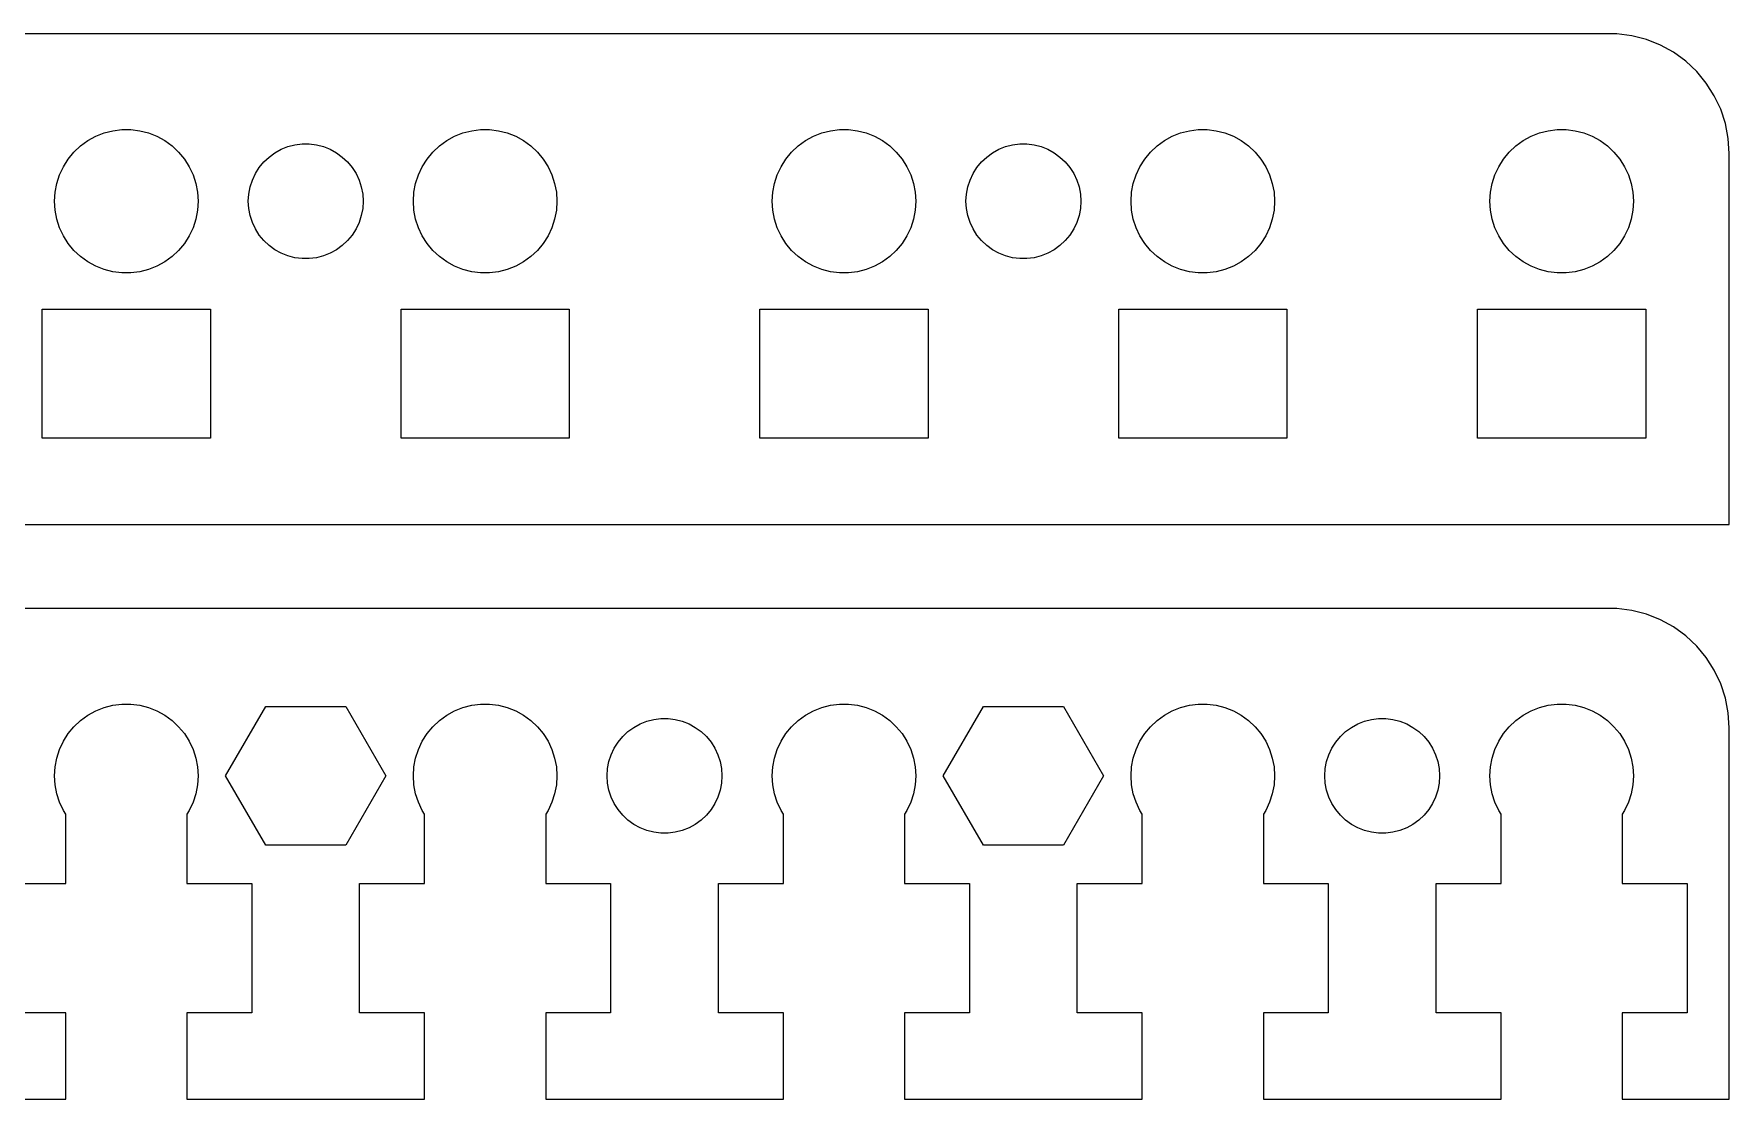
# Model space of a CAD drawing. Header units: metres. Extents: x -67 to 67, y 0 to 92.
# Drawn here: x -3.9 to 67, y 48 to 92.5 of the extents above; entities that cross this region are included whole.
import ezdxf

# ---------------------------------------------------------------- set-up
doc = ezdxf.new("R2010")
doc.units = ezdxf.units.M

msp = doc.modelspace()

# ---------------------------------------------------------------- linework, layer by layer
for p, q in [((62.3139, 92.4901), (-62.3139, 92.4901)), ((62.9369, 92.4114), (62.3139, 92.4901)), ((63.5451, 92.2553), (62.9369, 92.4114)), ((64.1289, 92.0241), (63.5451, 92.2553)), ((64.6791, 91.7216), (64.1289, 92.0241)), ((65.1871, 91.3526), (64.6791, 91.7216)), ((65.6448, 90.9227), (65.1871, 91.3526)), ((66.0451, 90.4389), (65.6448, 90.9227)), ((66.3815, 89.9088), (66.0451, 90.4389)), ((66.6489, 89.3406), (66.3815, 89.9088)), ((66.8429, 88.7434), (66.6489, 89.3406)), ((66.9606, 88.1267), (66.8429, 88.7434)), ((-1.91226, 87.8115), (-1.60747, 88.033)), ((-1.60747, 88.033), (-1.27733, 88.2145)), ((-1.27733, 88.2145), (-0.92705, 88.3532)), ((-0.92705, 88.3532), (-0.56213, 88.4469)), ((-0.56213, 88.4469), (-0.18837, 88.4941)), ((-0.18837, 88.4941), (0.18837, 88.4941)), ((0.18837, 88.4941), (0.56213, 88.4469)), ((0.56213, 88.4469), (0.92705, 88.3532)), ((0.92705, 88.3532), (1.27733, 88.2145)), ((1.27733, 88.2145), (1.60747, 88.033)), ((1.60747, 88.033), (1.91226, 87.8115)), ((7.05028, 87.8575), (7.34929, 87.8953)), ((7.34929, 87.8953), (7.6507, 87.8953)), ((7.6507, 87.8953), (7.94971, 87.8575)), ((13.0877, 87.8115), (13.3925, 88.033)), ((13.3925, 88.033), (13.7227, 88.2145)), ((13.7227, 88.2145), (14.0729, 88.3532)), ((14.0729, 88.3532), (14.4379, 88.4469)), ((14.4379, 88.4469), (14.8116, 88.4941)), ((14.8116, 88.4941), (15.1884, 88.4941)), ((15.1884, 88.4941), (15.5621, 88.4469)), ((15.5621, 88.4469), (15.927, 88.3532)), ((15.927, 88.3532), (16.2773, 88.2145)), ((16.2773, 88.2145), (16.6075, 88.033)), ((16.6075, 88.033), (16.9123, 87.8115)), ((28.0877, 87.8115), (28.3925, 88.033)), ((28.3925, 88.033), (28.7227, 88.2145)), ((28.7227, 88.2145), (29.0729, 88.3532)), ((29.0729, 88.3532), (29.4379, 88.4469)), ((29.4379, 88.4469), (29.8116, 88.4941)), ((29.8116, 88.4941), (30.1884, 88.4941)), ((30.1884, 88.4941), (30.5621, 88.4469)), ((30.5621, 88.4469), (30.927, 88.3532)), ((30.927, 88.3532), (31.2773, 88.2145)), ((31.2773, 88.2145), (31.6075, 88.033)), ((31.6075, 88.033), (31.9123, 87.8115)), ((37.0503, 87.8575), (37.3493, 87.8953)), ((37.3493, 87.8953), (37.6507, 87.8953)), ((37.6507, 87.8953), (37.9497, 87.8575)), ((43.0877, 87.8115), (43.3925, 88.033)), ((43.3925, 88.033), (43.7227, 88.2145)), ((43.7227, 88.2145), (44.0729, 88.3532)), ((44.0729, 88.3532), (44.4379, 88.4469)), ((44.4379, 88.4469), (44.8116, 88.4941)), ((44.8116, 88.4941), (45.1884, 88.4941)), ((45.1884, 88.4941), (45.5621, 88.4469)), ((45.5621, 88.4469), (45.927, 88.3532)), ((45.927, 88.3532), (46.2773, 88.2145)), ((46.2773, 88.2145), (46.6075, 88.033)), ((46.6075, 88.033), (46.9123, 87.8115)), ((58.0877, 87.8115), (58.3925, 88.033)), ((58.3925, 88.033), (58.7227, 88.2145)), ((58.7227, 88.2145), (59.0729, 88.3532)), ((59.0729, 88.3532), (59.4379, 88.4469)), ((59.4379, 88.4469), (59.8116, 88.4941)), ((59.8116, 88.4941), (60.1884, 88.4941)), ((60.1884, 88.4941), (60.5621, 88.4469)), ((60.5621, 88.4469), (60.927, 88.3532)), ((60.927, 88.3532), (61.2773, 88.2145)), ((61.2773, 88.2145), (61.6075, 88.033)), ((61.6075, 88.033), (61.9123, 87.8115)), ((67, 87.5), (66.9606, 88.1267)), ((-2.62891, 86.9453), (-2.42705, 87.2634)), ((-2.42705, 87.2634), (-2.1869, 87.5536)), ((-2.1869, 87.5536), (-1.91226, 87.8115)), ((1.91226, 87.8115), (2.1869, 87.5536)), ((2.1869, 87.5536), (2.42705, 87.2634)), ((2.42705, 87.2634), (2.62891, 86.9453)), ((5.75047, 87.1429), (5.97017, 87.3492)), ((5.97017, 87.3492), (6.214, 87.5264)), ((6.214, 87.5264), (6.47812, 87.6716)), ((6.47812, 87.6716), (6.75835, 87.7825)), ((6.75835, 87.7825), (7.05028, 87.8575)), ((7.94971, 87.8575), (8.24164, 87.7825)), ((8.24164, 87.7825), (8.52187, 87.6716)), ((8.52187, 87.6716), (8.78598, 87.5264)), ((8.78598, 87.5264), (9.02982, 87.3492)), ((9.02982, 87.3492), (9.24951, 87.1429)), ((12.3711, 86.9453), (12.5729, 87.2634)), ((12.5729, 87.2634), (12.8131, 87.5536)), ((12.8131, 87.5536), (13.0877, 87.8115)), ((16.9123, 87.8115), (17.1869, 87.5536)), ((17.1869, 87.5536), (17.427, 87.2634)), ((17.427, 87.2634), (17.6289, 86.9453)), ((27.3711, 86.9453), (27.5729, 87.2634)), ((27.5729, 87.2634), (27.8131, 87.5536)), ((27.8131, 87.5536), (28.0877, 87.8115)), ((31.9123, 87.8115), (32.1869, 87.5536)), ((32.1869, 87.5536), (32.427, 87.2634)), ((32.427, 87.2634), (32.6289, 86.9453)), ((35.7505, 87.1429), (35.9702, 87.3492)), ((35.9702, 87.3492), (36.214, 87.5264)), ((36.214, 87.5264), (36.4781, 87.6716)), ((36.4781, 87.6716), (36.7583, 87.7825)), ((36.7583, 87.7825), (37.0503, 87.8575)), ((37.9497, 87.8575), (38.2416, 87.7825)), ((38.2416, 87.7825), (38.5219, 87.6716)), ((38.5219, 87.6716), (38.786, 87.5264)), ((38.786, 87.5264), (39.0298, 87.3492)), ((39.0298, 87.3492), (39.2495, 87.1429)), ((42.3711, 86.9453), (42.5729, 87.2634)), ((42.5729, 87.2634), (42.8131, 87.5536)), ((42.8131, 87.5536), (43.0877, 87.8115)), ((46.9123, 87.8115), (47.1869, 87.5536)), ((47.1869, 87.5536), (47.427, 87.2634)), ((47.427, 87.2634), (47.6289, 86.9453)), ((57.3711, 86.9453), (57.5729, 87.2634)), ((57.5729, 87.2634), (57.8131, 87.5536)), ((57.8131, 87.5536), (58.0877, 87.8115)), ((61.9123, 87.8115), (62.1869, 87.5536)), ((62.1869, 87.5536), (62.427, 87.2634)), ((62.427, 87.2634), (62.6289, 86.9453)), ((67, 72), (67, 87.5)), ((-2.90575, 86.2461), (-2.78932, 86.6044)), ((-2.78932, 86.6044), (-2.62891, 86.9453)), ((2.62891, 86.9453), (2.78932, 86.6044)), ((2.78932, 86.6044), (2.90575, 86.2461)), ((5.26852, 86.3835), (5.39685, 86.6562)), ((5.39685, 86.6562), (5.55835, 86.9107)), ((5.55835, 86.9107), (5.75047, 87.1429)), ((9.24951, 87.1429), (9.44164, 86.9107)), ((9.44164, 86.9107), (9.60313, 86.6562)), ((9.60313, 86.6562), (9.73146, 86.3835)), ((12.0942, 86.2461), (12.2107, 86.6044)), ((12.2107, 86.6044), (12.3711, 86.9453)), ((17.6289, 86.9453), (17.7893, 86.6044)), ((17.7893, 86.6044), (17.9057, 86.2461)), ((27.0942, 86.2461), (27.2107, 86.6044)), ((27.2107, 86.6044), (27.3711, 86.9453)), ((32.6289, 86.9453), (32.7893, 86.6044)), ((32.7893, 86.6044), (32.9057, 86.2461)), ((35.2685, 86.3835), (35.3969, 86.6562)), ((35.3969, 86.6562), (35.5583, 86.9107)), ((35.5583, 86.9107), (35.7505, 87.1429)), ((39.2495, 87.1429), (39.4416, 86.9107)), ((39.4416, 86.9107), (39.6031, 86.6562)), ((39.6031, 86.6562), (39.7315, 86.3835)), ((42.0942, 86.2461), (42.2107, 86.6044)), ((42.2107, 86.6044), (42.3711, 86.9453)), ((47.6289, 86.9453), (47.7893, 86.6044)), ((47.7893, 86.6044), (47.9057, 86.2461)), ((57.0942, 86.2461), (57.2107, 86.6044)), ((57.2107, 86.6044), (57.3711, 86.9453)), ((62.6289, 86.9453), (62.7893, 86.6044)), ((62.7893, 86.6044), (62.9057, 86.2461)), ((-3, 85.5), (-2.97633, 85.876)), ((-2.97633, 85.876), (-2.90575, 86.2461)), ((2.90575, 86.2461), (2.97633, 85.876)), ((2.97633, 85.876), (3, 85.5)), ((5.09999, 85.5), (5.11891, 85.8008)), ((5.11891, 85.8008), (5.1754, 86.0968)), ((5.1754, 86.0968), (5.26852, 86.3835)), ((9.73146, 86.3835), (9.82458, 86.0968)), ((9.82458, 86.0968), (9.88107, 85.8008)), ((9.88107, 85.8008), (9.89999, 85.5)), ((12, 85.5), (12.0237, 85.876)), ((12.0237, 85.876), (12.0942, 86.2461)), ((17.9057, 86.2461), (17.9763, 85.876)), ((17.9763, 85.876), (18, 85.5)), ((27, 85.5), (27.0237, 85.876)), ((27.0237, 85.876), (27.0942, 86.2461)), ((32.9057, 86.2461), (32.9763, 85.876)), ((32.9763, 85.876), (33, 85.5)), ((35.1, 85.5), (35.1189, 85.8008)), ((35.1189, 85.8008), (35.1754, 86.0968)), ((35.1754, 86.0968), (35.2685, 86.3835)), ((39.7315, 86.3835), (39.8246, 86.0968)), ((39.8246, 86.0968), (39.8811, 85.8008)), ((39.8811, 85.8008), (39.9, 85.5)), ((42, 85.5), (42.0237, 85.876)), ((42.0237, 85.876), (42.0942, 86.2461)), ((47.9057, 86.2461), (47.9763, 85.876)), ((47.9763, 85.876), (48, 85.5)), ((57, 85.5), (57.0237, 85.876)), ((57.0237, 85.876), (57.0942, 86.2461)), ((62.9057, 86.2461), (62.9763, 85.876)), ((62.9763, 85.876), (63, 85.5)), ((-2.97633, 85.124), (-3, 85.5)), ((-2.90575, 84.7539), (-2.97633, 85.124)), ((2.97633, 85.124), (2.90575, 84.7539)), ((3, 85.5), (2.97633, 85.124)), ((5.11891, 85.1992), (5.09999, 85.5)), ((5.1754, 84.9031), (5.11891, 85.1992)), ((9.88107, 85.1992), (9.82458, 84.9031)), ((9.89999, 85.5), (9.88107, 85.1992)), ((12.0237, 85.124), (12, 85.5)), ((12.0942, 84.7539), (12.0237, 85.124)), ((17.9763, 85.124), (17.9057, 84.7539)), ((18, 85.5), (17.9763, 85.124)), ((27.0237, 85.124), (27, 85.5)), ((27.0942, 84.7539), (27.0237, 85.124)), ((32.9763, 85.124), (32.9057, 84.7539)), ((33, 85.5), (32.9763, 85.124)), ((35.1189, 85.1992), (35.1, 85.5)), ((35.1754, 84.9031), (35.1189, 85.1992)), ((39.8811, 85.1992), (39.8246, 84.9031)), ((39.9, 85.5), (39.8811, 85.1992)), ((42.0237, 85.124), (42, 85.5)), ((42.0942, 84.7539), (42.0237, 85.124)), ((47.9763, 85.124), (47.9057, 84.7539)), ((48, 85.5), (47.9763, 85.124)), ((57.0237, 85.124), (57, 85.5)), ((57.0942, 84.7539), (57.0237, 85.124)), ((62.9763, 85.124), (62.9057, 84.7539)), ((63, 85.5), (62.9763, 85.124)), ((-2.78932, 84.3956), (-2.90575, 84.7539)), ((-2.62891, 84.0547), (-2.78932, 84.3956)), ((2.78932, 84.3956), (2.62891, 84.0547)), ((2.90575, 84.7539), (2.78932, 84.3956)), ((5.26852, 84.6165), (5.1754, 84.9031)), ((5.39685, 84.3438), (5.26852, 84.6165)), ((5.55835, 84.0893), (5.39685, 84.3438)), ((9.60313, 84.3438), (9.44164, 84.0893)), ((9.73146, 84.6165), (9.60313, 84.3438)), ((9.82458, 84.9031), (9.73146, 84.6165)), ((12.2107, 84.3956), (12.0942, 84.7539)), ((12.3711, 84.0547), (12.2107, 84.3956)), ((17.7893, 84.3956), (17.6289, 84.0547)), ((17.9057, 84.7539), (17.7893, 84.3956)), ((27.2107, 84.3956), (27.0942, 84.7539)), ((27.3711, 84.0547), (27.2107, 84.3956)), ((32.7893, 84.3956), (32.6289, 84.0547)), ((32.9057, 84.7539), (32.7893, 84.3956)), ((35.2685, 84.6165), (35.1754, 84.9031)), ((35.3969, 84.3438), (35.2685, 84.6165)), ((35.5583, 84.0893), (35.3969, 84.3438)), ((39.6031, 84.3438), (39.4416, 84.0893)), ((39.7315, 84.6165), (39.6031, 84.3438)), ((39.8246, 84.9031), (39.7315, 84.6165)), ((42.2107, 84.3956), (42.0942, 84.7539)), ((42.3711, 84.0547), (42.2107, 84.3956)), ((47.7893, 84.3956), (47.6289, 84.0547)), ((47.9057, 84.7539), (47.7893, 84.3956)), ((57.2107, 84.3956), (57.0942, 84.7539)), ((57.3711, 84.0547), (57.2107, 84.3956)), ((62.7893, 84.3956), (62.6289, 84.0547)), ((62.9057, 84.7539), (62.7893, 84.3956)), ((-2.42705, 83.7366), (-2.62891, 84.0547)), ((-2.1869, 83.4464), (-2.42705, 83.7366)), ((2.42705, 83.7366), (2.1869, 83.4464)), ((2.62891, 84.0547), (2.42705, 83.7366)), ((5.75047, 83.8571), (5.55835, 84.0893)), ((5.97017, 83.6508), (5.75047, 83.8571)), ((6.214, 83.4736), (5.97017, 83.6508)), ((9.02982, 83.6508), (8.78598, 83.4736)), ((9.24951, 83.8571), (9.02982, 83.6508)), ((9.44164, 84.0893), (9.24951, 83.8571)), ((12.5729, 83.7366), (12.3711, 84.0547)), ((12.8131, 83.4464), (12.5729, 83.7366)), ((17.427, 83.7366), (17.1869, 83.4464)), ((17.6289, 84.0547), (17.427, 83.7366)), ((27.5729, 83.7366), (27.3711, 84.0547)), ((27.8131, 83.4464), (27.5729, 83.7366)), ((32.427, 83.7366), (32.1869, 83.4464)), ((32.6289, 84.0547), (32.427, 83.7366)), ((35.7505, 83.8571), (35.5583, 84.0893)), ((35.9702, 83.6508), (35.7505, 83.8571)), ((36.214, 83.4736), (35.9702, 83.6508)), ((39.0298, 83.6508), (38.786, 83.4736)), ((39.2495, 83.8571), (39.0298, 83.6508)), ((39.4416, 84.0893), (39.2495, 83.8571)), ((42.5729, 83.7366), (42.3711, 84.0547)), ((42.8131, 83.4464), (42.5729, 83.7366)), ((47.427, 83.7366), (47.1869, 83.4464)), ((47.6289, 84.0547), (47.427, 83.7366)), ((57.5729, 83.7366), (57.3711, 84.0547)), ((57.8131, 83.4464), (57.5729, 83.7366)), ((62.427, 83.7366), (62.1869, 83.4464)), ((62.6289, 84.0547), (62.427, 83.7366)), ((-1.91226, 83.1884), (-2.1869, 83.4464)), ((-1.60747, 82.967), (-1.91226, 83.1884)), ((-1.27733, 82.7855), (-1.60747, 82.967)), ((1.60747, 82.967), (1.27733, 82.7855)), ((1.91226, 83.1884), (1.60747, 82.967)), ((2.1869, 83.4464), (1.91226, 83.1884)), ((6.47812, 83.3284), (6.214, 83.4736)), ((6.75835, 83.2175), (6.47812, 83.3284)), ((7.05028, 83.1425), (6.75835, 83.2175)), ((7.34929, 83.1047), (7.05028, 83.1425)), ((7.6507, 83.1047), (7.34929, 83.1047)), ((7.94971, 83.1425), (7.6507, 83.1047)), ((8.24164, 83.2175), (7.94971, 83.1425)), ((8.52187, 83.3284), (8.24164, 83.2175)), ((8.78598, 83.4736), (8.52187, 83.3284)), ((13.0877, 83.1884), (12.8131, 83.4464)), ((13.3925, 82.967), (13.0877, 83.1884)), ((13.7227, 82.7855), (13.3925, 82.967)), ((16.6075, 82.967), (16.2773, 82.7855)), ((16.9123, 83.1884), (16.6075, 82.967)), ((17.1869, 83.4464), (16.9123, 83.1884)), ((28.0877, 83.1884), (27.8131, 83.4464)), ((28.3925, 82.967), (28.0877, 83.1884)), ((28.7227, 82.7855), (28.3925, 82.967)), ((31.6075, 82.967), (31.2773, 82.7855)), ((31.9123, 83.1884), (31.6075, 82.967)), ((32.1869, 83.4464), (31.9123, 83.1884)), ((36.4781, 83.3284), (36.214, 83.4736)), ((36.7583, 83.2175), (36.4781, 83.3284)), ((37.0503, 83.1425), (36.7583, 83.2175)), ((37.3493, 83.1047), (37.0503, 83.1425)), ((37.6507, 83.1047), (37.3493, 83.1047)), ((37.9497, 83.1425), (37.6507, 83.1047)), ((38.2416, 83.2175), (37.9497, 83.1425)), ((38.5219, 83.3284), (38.2416, 83.2175)), ((38.786, 83.4736), (38.5219, 83.3284)), ((43.0877, 83.1884), (42.8131, 83.4464)), ((43.3925, 82.967), (43.0877, 83.1884)), ((43.7227, 82.7855), (43.3925, 82.967)), ((46.6075, 82.967), (46.2773, 82.7855)), ((46.9123, 83.1884), (46.6075, 82.967)), ((47.1869, 83.4464), (46.9123, 83.1884)), ((58.0877, 83.1884), (57.8131, 83.4464)), ((58.3925, 82.967), (58.0877, 83.1884)), ((58.7227, 82.7855), (58.3925, 82.967)), ((61.6075, 82.967), (61.2773, 82.7855)), ((61.9123, 83.1884), (61.6075, 82.967)), ((62.1869, 83.4464), (61.9123, 83.1884)), ((-0.92705, 82.6468), (-1.27733, 82.7855)), ((-0.56213, 82.5531), (-0.92705, 82.6468)), ((-0.18837, 82.5059), (-0.56213, 82.5531)), ((0.18837, 82.5059), (-0.18837, 82.5059)), ((0.56213, 82.5531), (0.18837, 82.5059)), ((0.92705, 82.6468), (0.56213, 82.5531)), ((1.27733, 82.7855), (0.92705, 82.6468)), ((14.0729, 82.6468), (13.7227, 82.7855)), ((14.4379, 82.5531), (14.0729, 82.6468)), ((14.8116, 82.5059), (14.4379, 82.5531)), ((15.1884, 82.5059), (14.8116, 82.5059)), ((15.5621, 82.5531), (15.1884, 82.5059)), ((15.927, 82.6468), (15.5621, 82.5531)), ((16.2773, 82.7855), (15.927, 82.6468)), ((29.0729, 82.6468), (28.7227, 82.7855)), ((29.4379, 82.5531), (29.0729, 82.6468)), ((29.8116, 82.5059), (29.4379, 82.5531)), ((30.1884, 82.5059), (29.8116, 82.5059)), ((30.5621, 82.5531), (30.1884, 82.5059)), ((30.927, 82.6468), (30.5621, 82.5531)), ((31.2773, 82.7855), (30.927, 82.6468)), ((44.0729, 82.6468), (43.7227, 82.7855)), ((44.4379, 82.5531), (44.0729, 82.6468)), ((44.8116, 82.5059), (44.4379, 82.5531)), ((45.1884, 82.5059), (44.8116, 82.5059)), ((45.5621, 82.5531), (45.1884, 82.5059)), ((45.927, 82.6468), (45.5621, 82.5531)), ((46.2773, 82.7855), (45.927, 82.6468)), ((59.0729, 82.6468), (58.7227, 82.7855)), ((59.4379, 82.5531), (59.0729, 82.6468)), ((59.8116, 82.5059), (59.4379, 82.5531)), ((60.1884, 82.5059), (59.8116, 82.5059)), ((60.5621, 82.5531), (60.1884, 82.5059)), ((60.927, 82.6468), (60.5621, 82.5531)), ((61.2773, 82.7855), (60.927, 82.6468)), ((-3.51418, 75.6), (-3.51418, 81)), ((-3.51418, 81), (3.51418, 81)), ((3.51418, 81), (3.51418, 75.6)), ((11.4858, 75.6), (11.4858, 81)), ((11.4858, 81), (18.5142, 81)), ((18.5142, 81), (18.5142, 75.6)), ((26.4858, 75.6), (26.4858, 81)), ((26.4858, 81), (33.5142, 81)), ((33.5142, 81), (33.5142, 75.6)), ((41.4858, 75.6), (41.4858, 81)), ((41.4858, 81), (48.5142, 81)), ((48.5142, 81), (48.5142, 75.6)), ((56.4858, 75.6), (56.4858, 81)), ((56.4858, 81), (63.5142, 81)), ((63.5142, 81), (63.5142, 75.6)), ((3.51418, 75.6), (-3.51418, 75.6)), ((18.5142, 75.6), (11.4858, 75.6)), ((33.5142, 75.6), (26.4858, 75.6)), ((48.5142, 75.6), (41.4858, 75.6)), ((63.5142, 75.6), (56.4858, 75.6)), ((-67, 72), (67, 72)), ((62.3139, 68.4901), (-62.3139, 68.4901)), ((62.9369, 68.4114), (62.3139, 68.4901)), ((63.5451, 68.2553), (62.9369, 68.4114)), ((64.1289, 68.0241), (63.5451, 68.2553)), ((64.6791, 67.7216), (64.1289, 68.0241)), ((65.1871, 67.3526), (64.6791, 67.7216)), ((65.6448, 66.9227), (65.1871, 67.3526)), ((66.0451, 66.4389), (65.6448, 66.9227)), ((66.3815, 65.9088), (66.0451, 66.4389)), ((66.6489, 65.3406), (66.3815, 65.9088)), ((66.8429, 64.7434), (66.6489, 65.3406)), ((-0.56213, 64.4469), (-0.18837, 64.4941)), ((-0.18837, 64.4941), (0.18837, 64.4941)), ((0.18837, 64.4941), (0.56213, 64.4469)), ((14.4379, 64.4469), (14.8116, 64.4941)), ((14.8116, 64.4941), (15.1884, 64.4941)), ((15.1884, 64.4941), (15.5621, 64.4469)), ((29.4379, 64.4469), (29.8116, 64.4941)), ((29.8116, 64.4941), (30.1884, 64.4941)), ((30.1884, 64.4941), (30.5621, 64.4469)), ((44.4379, 64.4469), (44.8116, 64.4941)), ((44.8116, 64.4941), (45.1884, 64.4941)), ((45.1884, 64.4941), (45.5621, 64.4469)), ((59.4379, 64.4469), (59.8116, 64.4941)), ((59.8116, 64.4941), (60.1884, 64.4941)), ((60.1884, 64.4941), (60.5621, 64.4469)), ((66.9606, 64.1267), (66.8429, 64.7434)), ((-2.1869, 63.5536), (-1.91226, 63.8115)), ((-1.91226, 63.8115), (-1.60747, 64.033)), ((-1.60747, 64.033), (-1.27733, 64.2145)), ((-1.27733, 64.2145), (-0.92705, 64.3532)), ((-0.92705, 64.3532), (-0.56213, 64.4469)), ((0.56213, 64.4469), (0.92705, 64.3532)), ((0.92705, 64.3532), (1.27733, 64.2145)), ((1.27733, 64.2145), (1.60747, 64.033)), ((1.60747, 64.033), (1.91226, 63.8115)), ((1.91226, 63.8115), (2.1869, 63.5536)), ((4.15341, 61.5), (5.82671, 64.3982)), ((5.82671, 64.3982), (9.17329, 64.3982)), ((9.17329, 64.3982), (10.8466, 61.5)), ((12.8131, 63.5536), (13.0877, 63.8115)), ((13.0877, 63.8115), (13.3925, 64.033)), ((13.3925, 64.033), (13.7227, 64.2145)), ((13.7227, 64.2145), (14.0729, 64.3532)), ((14.0729, 64.3532), (14.4379, 64.4469)), ((15.5621, 64.4469), (15.927, 64.3532)), ((15.927, 64.3532), (16.2773, 64.2145)), ((16.2773, 64.2145), (16.6075, 64.033)), ((16.6075, 64.033), (16.9123, 63.8115)), ((16.9123, 63.8115), (17.1869, 63.5536)), ((21.4781, 63.6716), (21.7583, 63.7825)), ((21.7583, 63.7825), (22.0503, 63.8575)), ((22.0503, 63.8575), (22.3493, 63.8953)), ((22.3493, 63.8953), (22.6507, 63.8953)), ((22.6507, 63.8953), (22.9497, 63.8575)), ((22.9497, 63.8575), (23.2416, 63.7825)), ((23.2416, 63.7825), (23.5219, 63.6716)), ((27.8131, 63.5536), (28.0877, 63.8115)), ((28.0877, 63.8115), (28.3925, 64.033)), ((28.3925, 64.033), (28.7227, 64.2145)), ((28.7227, 64.2145), (29.0729, 64.3532)), ((29.0729, 64.3532), (29.4379, 64.4469)), ((30.5621, 64.4469), (30.927, 64.3532)), ((30.927, 64.3532), (31.2773, 64.2145)), ((31.2773, 64.2145), (31.6075, 64.033)), ((31.6075, 64.033), (31.9123, 63.8115)), ((31.9123, 63.8115), (32.1869, 63.5536)), ((34.1534, 61.5), (35.8267, 64.3982)), ((35.8267, 64.3982), (39.1733, 64.3982)), ((39.1733, 64.3982), (40.8466, 61.5)), ((42.8131, 63.5536), (43.0877, 63.8115)), ((43.0877, 63.8115), (43.3925, 64.033)), ((43.3925, 64.033), (43.7227, 64.2145)), ((43.7227, 64.2145), (44.0729, 64.3532)), ((44.0729, 64.3532), (44.4379, 64.4469)), ((45.5621, 64.4469), (45.927, 64.3532)), ((45.927, 64.3532), (46.2773, 64.2145)), ((46.2773, 64.2145), (46.6075, 64.033)), ((46.6075, 64.033), (46.9123, 63.8115)), ((46.9123, 63.8115), (47.1869, 63.5536)), ((51.4781, 63.6716), (51.7583, 63.7825)), ((51.7583, 63.7825), (52.0503, 63.8575)), ((52.0503, 63.8575), (52.3493, 63.8953)), ((52.3493, 63.8953), (52.6507, 63.8953)), ((52.6507, 63.8953), (52.9497, 63.8575)), ((52.9497, 63.8575), (53.2416, 63.7825)), ((53.2416, 63.7825), (53.5219, 63.6716)), ((57.8131, 63.5536), (58.0877, 63.8115)), ((58.0877, 63.8115), (58.3925, 64.033)), ((58.3925, 64.033), (58.7227, 64.2145)), ((58.7227, 64.2145), (59.0729, 64.3532)), ((59.0729, 64.3532), (59.4379, 64.4469)), ((60.5621, 64.4469), (60.927, 64.3532)), ((60.927, 64.3532), (61.2773, 64.2145)), ((61.2773, 64.2145), (61.6075, 64.033)), ((61.6075, 64.033), (61.9123, 63.8115)), ((61.9123, 63.8115), (62.1869, 63.5536)), ((67, 63.5), (66.9606, 64.1267)), ((-2.62891, 62.9453), (-2.42705, 63.2634)), ((-2.42705, 63.2634), (-2.1869, 63.5536)), ((2.1869, 63.5536), (2.42705, 63.2634)), ((2.42705, 63.2634), (2.62891, 62.9453)), ((12.3711, 62.9453), (12.5729, 63.2634)), ((12.5729, 63.2634), (12.8131, 63.5536)), ((17.1869, 63.5536), (17.427, 63.2634)), ((17.427, 63.2634), (17.6289, 62.9453)), ((20.5583, 62.9107), (20.7505, 63.1429)), ((20.7505, 63.1429), (20.9702, 63.3492)), ((20.9702, 63.3492), (21.214, 63.5264)), ((21.214, 63.5264), (21.4781, 63.6716)), ((23.5219, 63.6716), (23.786, 63.5264)), ((23.786, 63.5264), (24.0298, 63.3492)), ((24.0298, 63.3492), (24.2495, 63.1429)), ((24.2495, 63.1429), (24.4416, 62.9107)), ((27.3711, 62.9453), (27.5729, 63.2634)), ((27.5729, 63.2634), (27.8131, 63.5536)), ((32.1869, 63.5536), (32.427, 63.2634)), ((32.427, 63.2634), (32.6289, 62.9453)), ((42.3711, 62.9453), (42.5729, 63.2634)), ((42.5729, 63.2634), (42.8131, 63.5536)), ((47.1869, 63.5536), (47.427, 63.2634)), ((47.427, 63.2634), (47.6289, 62.9453)), ((50.5583, 62.9107), (50.7505, 63.1429)), ((50.7505, 63.1429), (50.9702, 63.3492)), ((50.9702, 63.3492), (51.214, 63.5264)), ((51.214, 63.5264), (51.4781, 63.6716)), ((53.5219, 63.6716), (53.786, 63.5264)), ((53.786, 63.5264), (54.0298, 63.3492)), ((54.0298, 63.3492), (54.2495, 63.1429)), ((54.2495, 63.1429), (54.4416, 62.9107)), ((57.3711, 62.9453), (57.5729, 63.2634)), ((57.5729, 63.2634), (57.8131, 63.5536)), ((62.1869, 63.5536), (62.427, 63.2634)), ((62.427, 63.2634), (62.6289, 62.9453)), ((67, 48), (67, 63.5)), ((-2.90575, 62.2461), (-2.78932, 62.6044)), ((-2.78932, 62.6044), (-2.62891, 62.9453)), ((2.62891, 62.9453), (2.78932, 62.6044)), ((2.78932, 62.6044), (2.90575, 62.2461)), ((12.0942, 62.2461), (12.2107, 62.6044)), ((12.2107, 62.6044), (12.3711, 62.9453)), ((17.6289, 62.9453), (17.7893, 62.6044)), ((17.7893, 62.6044), (17.9057, 62.2461)), ((20.1754, 62.0968), (20.2685, 62.3835)), ((20.2685, 62.3835), (20.3969, 62.6562)), ((20.3969, 62.6562), (20.5583, 62.9107)), ((24.4416, 62.9107), (24.6031, 62.6562)), ((24.6031, 62.6562), (24.7315, 62.3835)), ((24.7315, 62.3835), (24.8246, 62.0968)), ((27.0942, 62.2461), (27.2107, 62.6044)), ((27.2107, 62.6044), (27.3711, 62.9453)), ((32.6289, 62.9453), (32.7893, 62.6044)), ((32.7893, 62.6044), (32.9057, 62.2461)), ((42.0942, 62.2461), (42.2107, 62.6044)), ((42.2107, 62.6044), (42.3711, 62.9453)), ((47.6289, 62.9453), (47.7893, 62.6044)), ((47.7893, 62.6044), (47.9057, 62.2461)), ((50.1754, 62.0968), (50.2685, 62.3835)), ((50.2685, 62.3835), (50.3969, 62.6562)), ((50.3969, 62.6562), (50.5583, 62.9107)), ((54.4416, 62.9107), (54.6031, 62.6562)), ((54.6031, 62.6562), (54.7315, 62.3835)), ((54.7315, 62.3835), (54.8246, 62.0968)), ((57.0942, 62.2461), (57.2107, 62.6044)), ((57.2107, 62.6044), (57.3711, 62.9453)), ((62.6289, 62.9453), (62.7893, 62.6044)), ((62.7893, 62.6044), (62.9057, 62.2461)), ((-3, 61.5), (-2.97633, 61.876)), ((-2.97633, 61.876), (-2.90575, 62.2461)), ((2.90575, 62.2461), (2.97633, 61.876)), ((2.97633, 61.876), (3, 61.5)), ((12, 61.5), (12.0237, 61.876)), ((12.0237, 61.876), (12.0942, 62.2461)), ((17.9057, 62.2461), (17.9763, 61.876)), ((17.9763, 61.876), (18, 61.5)), ((20.1, 61.5), (20.1189, 61.8008)), ((20.1189, 61.8008), (20.1754, 62.0968)), ((24.8246, 62.0968), (24.8811, 61.8008)), ((24.8811, 61.8008), (24.9, 61.5)), ((27, 61.5), (27.0237, 61.876)), ((27.0237, 61.876), (27.0942, 62.2461)), ((32.9057, 62.2461), (32.9763, 61.876)), ((32.9763, 61.876), (33, 61.5)), ((42, 61.5), (42.0237, 61.876)), ((42.0237, 61.876), (42.0942, 62.2461)), ((47.9057, 62.2461), (47.9763, 61.876)), ((47.9763, 61.876), (48, 61.5)), ((50.1, 61.5), (50.1189, 61.8008)), ((50.1189, 61.8008), (50.1754, 62.0968)), ((54.8246, 62.0968), (54.8811, 61.8008)), ((54.8811, 61.8008), (54.9, 61.5)), ((57, 61.5), (57.0237, 61.876)), ((57.0237, 61.876), (57.0942, 62.2461)), ((62.9057, 62.2461), (62.9763, 61.876)), ((62.9763, 61.876), (63, 61.5)), ((-2.97633, 61.124), (-3, 61.5)), ((-2.90575, 60.7539), (-2.97633, 61.124)), ((2.97633, 61.124), (2.90575, 60.7539)), ((3, 61.5), (2.97633, 61.124)), ((5.82671, 58.6018), (4.15341, 61.5)), ((10.8466, 61.5), (9.17329, 58.6018)), ((12.0237, 61.124), (12, 61.5)), ((12.0942, 60.7539), (12.0237, 61.124)), ((17.9763, 61.124), (17.9057, 60.7539)), ((18, 61.5), (17.9763, 61.124)), ((20.1189, 61.1992), (20.1, 61.5)), ((20.1754, 60.9031), (20.1189, 61.1992)), ((24.8811, 61.1992), (24.8246, 60.9031)), ((24.9, 61.5), (24.8811, 61.1992)), ((27.0237, 61.124), (27, 61.5)), ((27.0942, 60.7539), (27.0237, 61.124)), ((32.9763, 61.124), (32.9057, 60.7539)), ((33, 61.5), (32.9763, 61.124)), ((35.8267, 58.6018), (34.1534, 61.5)), ((40.8466, 61.5), (39.1733, 58.6018)), ((42.0237, 61.124), (42, 61.5)), ((42.0942, 60.7539), (42.0237, 61.124)), ((47.9763, 61.124), (47.9057, 60.7539)), ((48, 61.5), (47.9763, 61.124)), ((50.1189, 61.1992), (50.1, 61.5)), ((50.1754, 60.9031), (50.1189, 61.1992)), ((54.8811, 61.1992), (54.8246, 60.9031)), ((54.9, 61.5), (54.8811, 61.1992)), ((57.0237, 61.124), (57, 61.5)), ((57.0942, 60.7539), (57.0237, 61.124)), ((62.9763, 61.124), (62.9057, 60.7539)), ((63, 61.5), (62.9763, 61.124)), ((-2.78932, 60.3956), (-2.90575, 60.7539)), ((-2.62891, 60.0547), (-2.78932, 60.3956)), ((2.78932, 60.3956), (2.62891, 60.0547)), ((2.90575, 60.7539), (2.78932, 60.3956)), ((12.2107, 60.3956), (12.0942, 60.7539)), ((12.3711, 60.0547), (12.2107, 60.3956)), ((17.7893, 60.3956), (17.6289, 60.0547)), ((17.9057, 60.7539), (17.7893, 60.3956)), ((20.2685, 60.6165), (20.1754, 60.9031)), ((20.3969, 60.3438), (20.2685, 60.6165)), ((20.5583, 60.0893), (20.3969, 60.3438)), ((24.6031, 60.3438), (24.4416, 60.0893)), ((24.7315, 60.6165), (24.6031, 60.3438)), ((24.8246, 60.9031), (24.7315, 60.6165)), ((27.2107, 60.3956), (27.0942, 60.7539)), ((27.3711, 60.0547), (27.2107, 60.3956)), ((32.7893, 60.3956), (32.6289, 60.0547)), ((32.9057, 60.7539), (32.7893, 60.3956)), ((42.2107, 60.3956), (42.0942, 60.7539)), ((42.3711, 60.0547), (42.2107, 60.3956)), ((47.7893, 60.3956), (47.6289, 60.0547)), ((47.9057, 60.7539), (47.7893, 60.3956)), ((50.2685, 60.6165), (50.1754, 60.9031)), ((50.3969, 60.3438), (50.2685, 60.6165)), ((50.5583, 60.0893), (50.3969, 60.3438)), ((54.6031, 60.3438), (54.4416, 60.0893)), ((54.7315, 60.6165), (54.6031, 60.3438)), ((54.8246, 60.9031), (54.7315, 60.6165)), ((57.2107, 60.3956), (57.0942, 60.7539)), ((57.3711, 60.0547), (57.2107, 60.3956)), ((62.7893, 60.3956), (62.6289, 60.0547)), ((62.9057, 60.7539), (62.7893, 60.3956)), ((-2.53072, 59.9), (-2.62891, 60.0547)), ((-2.53072, 57), (-2.53072, 59.9)), ((2.62891, 60.0547), (2.53072, 59.9)), ((2.53072, 59.9), (2.53072, 57)), ((12.4693, 59.9), (12.3711, 60.0547)), ((12.4693, 57), (12.4693, 59.9)), ((17.6289, 60.0547), (17.5307, 59.9)), ((17.5307, 59.9), (17.5307, 57)), ((20.7505, 59.8571), (20.5583, 60.0893)), ((20.9702, 59.6508), (20.7505, 59.8571)), ((21.214, 59.4736), (20.9702, 59.6508)), ((24.0298, 59.6508), (23.786, 59.4736)), ((24.2495, 59.8571), (24.0298, 59.6508)), ((24.4416, 60.0893), (24.2495, 59.8571)), ((27.4693, 59.9), (27.3711, 60.0547)), ((27.4693, 57), (27.4693, 59.9)), ((32.6289, 60.0547), (32.5307, 59.9)), ((32.5307, 59.9), (32.5307, 57)), ((42.4693, 59.9), (42.3711, 60.0547)), ((42.4693, 57), (42.4693, 59.9)), ((47.6289, 60.0547), (47.5307, 59.9)), ((47.5307, 59.9), (47.5307, 57)), ((50.7505, 59.8571), (50.5583, 60.0893)), ((50.9702, 59.6508), (50.7505, 59.8571)), ((51.214, 59.4736), (50.9702, 59.6508)), ((54.0298, 59.6508), (53.786, 59.4736)), ((54.2495, 59.8571), (54.0298, 59.6508)), ((54.4416, 60.0893), (54.2495, 59.8571)), ((57.4693, 59.9), (57.3711, 60.0547)), ((57.4693, 57), (57.4693, 59.9)), ((62.6289, 60.0547), (62.5307, 59.9)), ((62.5307, 59.9), (62.5307, 57)), ((21.4781, 59.3284), (21.214, 59.4736)), ((21.7583, 59.2175), (21.4781, 59.3284)), ((22.0503, 59.1425), (21.7583, 59.2175)), ((22.3493, 59.1047), (22.0503, 59.1425)), ((22.6507, 59.1047), (22.3493, 59.1047)), ((22.9497, 59.1425), (22.6507, 59.1047)), ((23.2416, 59.2175), (22.9497, 59.1425)), ((23.5219, 59.3284), (23.2416, 59.2175)), ((23.786, 59.4736), (23.5219, 59.3284)), ((51.4781, 59.3284), (51.214, 59.4736)), ((51.7583, 59.2175), (51.4781, 59.3284)), ((52.0503, 59.1425), (51.7583, 59.2175)), ((52.3493, 59.1047), (52.0503, 59.1425)), ((52.6507, 59.1047), (52.3493, 59.1047)), ((52.9497, 59.1425), (52.6507, 59.1047)), ((53.2416, 59.2175), (52.9497, 59.1425)), ((53.5219, 59.3284), (53.2416, 59.2175)), ((53.786, 59.4736), (53.5219, 59.3284)), ((9.17329, 58.6018), (5.82671, 58.6018)), ((39.1733, 58.6018), (35.8267, 58.6018)), ((-5.24623, 57), (-2.53072, 57)), ((2.53072, 57), (5.24623, 57)), ((5.24623, 57), (5.24623, 51.6)), ((9.75375, 51.6), (9.75375, 57)), ((9.75375, 57), (12.4693, 57)), ((17.5307, 57), (20.2462, 57)), ((20.2462, 57), (20.2462, 51.6)), ((24.7538, 51.6), (24.7538, 57)), ((24.7538, 57), (27.4693, 57)), ((32.5307, 57), (35.2462, 57)), ((35.2462, 57), (35.2462, 51.6)), ((39.7538, 51.6), (39.7538, 57)), ((39.7538, 57), (42.4693, 57)), ((47.5307, 57), (50.2462, 57)), ((50.2462, 57), (50.2462, 51.6)), ((54.7538, 51.6), (54.7538, 57)), ((54.7538, 57), (57.4693, 57)), ((62.5307, 57), (65.2462, 57)), ((65.2462, 57), (65.2462, 51.6)), ((-2.53072, 51.6), (-5.24623, 51.6)), ((-2.53072, 48), (-2.53072, 51.6)), ((5.24623, 51.6), (2.53072, 51.6)), ((2.53072, 51.6), (2.53072, 48)), ((12.4693, 51.6), (9.75375, 51.6)), ((12.4693, 48), (12.4693, 51.6)), ((20.2462, 51.6), (17.5307, 51.6)), ((17.5307, 51.6), (17.5307, 48)), ((27.4693, 51.6), (24.7538, 51.6)), ((27.4693, 48), (27.4693, 51.6)), ((35.2462, 51.6), (32.5307, 51.6)), ((32.5307, 51.6), (32.5307, 48)), ((42.4693, 51.6), (39.7538, 51.6)), ((42.4693, 48), (42.4693, 51.6)), ((50.2462, 51.6), (47.5307, 51.6)), ((47.5307, 51.6), (47.5307, 48)), ((57.4693, 51.6), (54.7538, 51.6)), ((57.4693, 48), (57.4693, 51.6)), ((65.2462, 51.6), (62.5307, 51.6)), ((62.5307, 51.6), (62.5307, 48)), ((-12.4693, 48), (-2.53072, 48)), ((2.53072, 48), (12.4693, 48)), ((17.5307, 48), (27.4693, 48)), ((32.5307, 48), (42.4693, 48)), ((47.5307, 48), (57.4693, 48)), ((62.5307, 48), (67, 48))]:
    msp.add_line(p, q)

doc.saveas('drawing.dxf')
